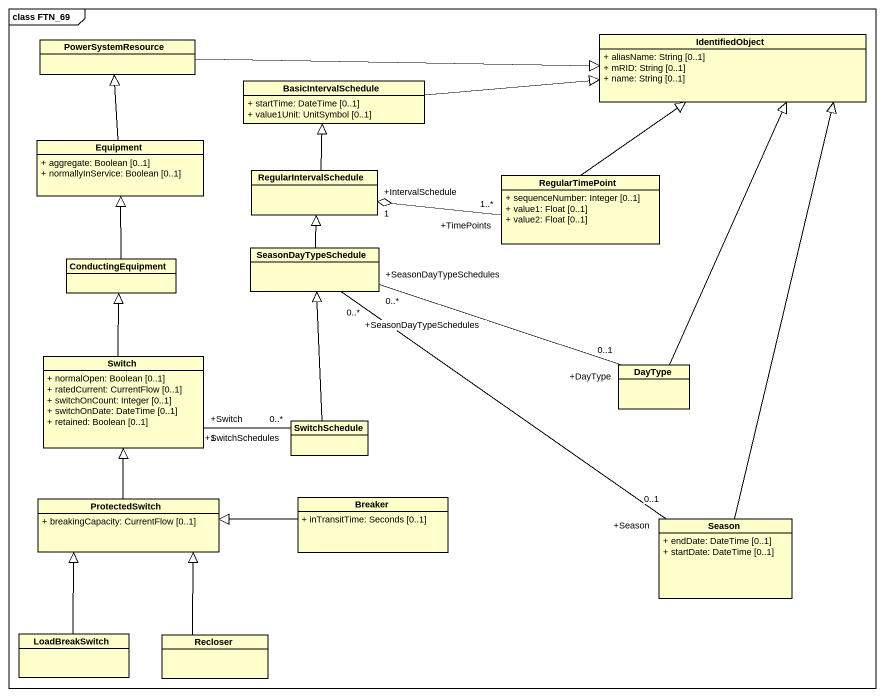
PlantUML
@startuml
mainframe class FTN_69
hide circle
hide empty members
skinparam classAttributeIconSize 0
class PowerSystemResource
class IdentifiedObject {
  + aliasName: String [0..1]
  + mRID: String [0..1]
  + name: String [0..1]
}
class BasicIntervalSchedule {
  + startTime: DateTime [0..1]
  + value1Unit: UnitSymbol [0..1]
}
class Equipment {
  + aggregate: Boolean [0..1]
  + normallyInService: Boolean [0..1]
}
class RegularIntervalSchedule
class RegularTimePoint {
  + sequenceNumber: Integer [0..1]
  + value1: Float [0..1]
  + value2: Float [0..1]
}
class ConductingEquipment
class SeasonDayTypeSchedule
class Switch {
  + normalOpen: Boolean [0..1]
  + ratedCurrent: CurrentFlow [0..1]
  + switchOnCount: Integer [0..1]
  + switchOnDate: DateTime [0..1]
  + retained: Boolean [0..1]
}
class DayType
class SwitchSchedule
class ProtectedSwitch {
  + breakingCapacity: CurrentFlow [0..1]
}
class Breaker {
  + inTransitTime: Seconds [0..1]
}
class Season {
  + endDate: DateTime [0..1]
  + startDate: DateTime [0..1]
}
class LoadBreakSwitch
class Recloser
PowerSystemResource -right-|> IdentifiedObject
BasicIntervalSchedule -right-|> IdentifiedObject
Equipment -up-|> PowerSystemResource
RegularIntervalSchedule -up-|> BasicIntervalSchedule
RegularIntervalSchedule "+IntervalSchedule\n1" o-right- "+TimePoints\n1..*" RegularTimePoint
RegularTimePoint -up-|> IdentifiedObject
ConductingEquipment -up-|> Equipment
SeasonDayTypeSchedule -up-|> RegularIntervalSchedule
Switch -up-|> ConductingEquipment
Switch "+Switch\n1" -right- "+SwitchSchedules\n0..*" SwitchSchedule
DayType -up-|> IdentifiedObject
DayType "+DayType\n0..1" -left- "+SeasonDayTypeSchedules\n0..*" SeasonDayTypeSchedule
SwitchSchedule -up-|> SeasonDayTypeSchedule
ProtectedSwitch -up-|> Switch
Breaker -left-|> ProtectedSwitch
Season -up-|> IdentifiedObject
Season "+Season\n0..1" -up- "+SeasonDayTypeSchedules\n0..*" SeasonDayTypeSchedule
LoadBreakSwitch -up-|> ProtectedSwitch
Recloser -up-|> ProtectedSwitch
@enduml
